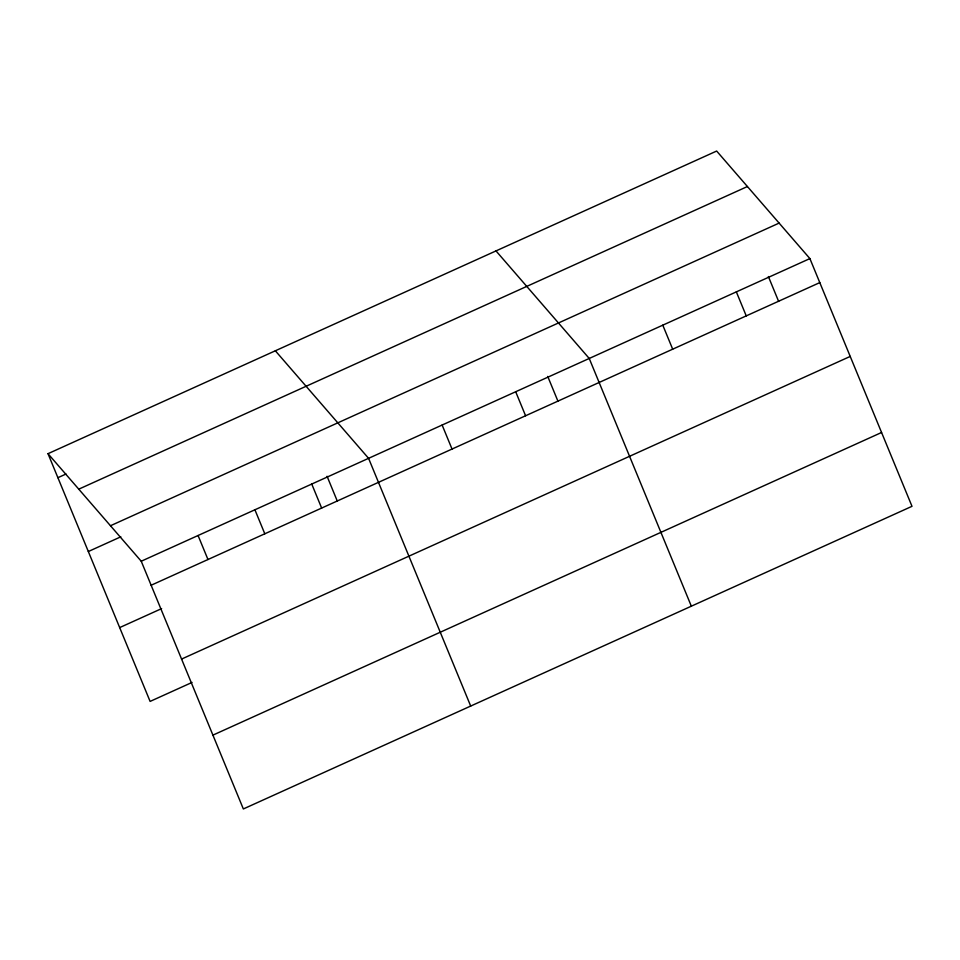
<?xml version="1.0" encoding="UTF-8"?>
<svg xmlns="http://www.w3.org/2000/svg" width="960" height="960" viewBox="0 0 960 960"><rect width="100%" height="100%" fill="white"/><g stroke="black" fill="none" stroke-linecap="round" stroke-linejoin="round"><path stroke-width="1.44" d="M48 453.684L716.652 151.044L809.892 258.588L912 506.316L243.348 808.956L141.24 561.228L48 453.684L150.108 701.412L192.06 682.428M57.9 477.696L66.012 474.024M78.768 489.168L747.42 186.528M110.472 525.744L779.124 223.092M88.332 551.52L120.804 536.82M141.24 561.228L809.892 258.588M151.14 585.24L819.792 282.6M119.676 627.588L161.628 608.604M181.572 659.076L850.224 356.424M212.916 735.132L881.568 432.492M495.996 250.908L589.236 358.464L691.344 606.192M275.34 350.784L368.58 458.328L470.688 706.068M768.384 276.54L778.644 301.428M736.344 291.876L746.244 315.888M662.784 325.164L672.684 349.188M547.728 376.416L557.988 401.304M515.688 391.752L525.588 415.764M442.128 425.04L452.028 449.052M327.072 476.28L337.332 501.18M311.748 484.056L321.648 508.068M254.916 509.784L264.804 533.796M198.072 535.512L207.972 559.524"/></g></svg>
